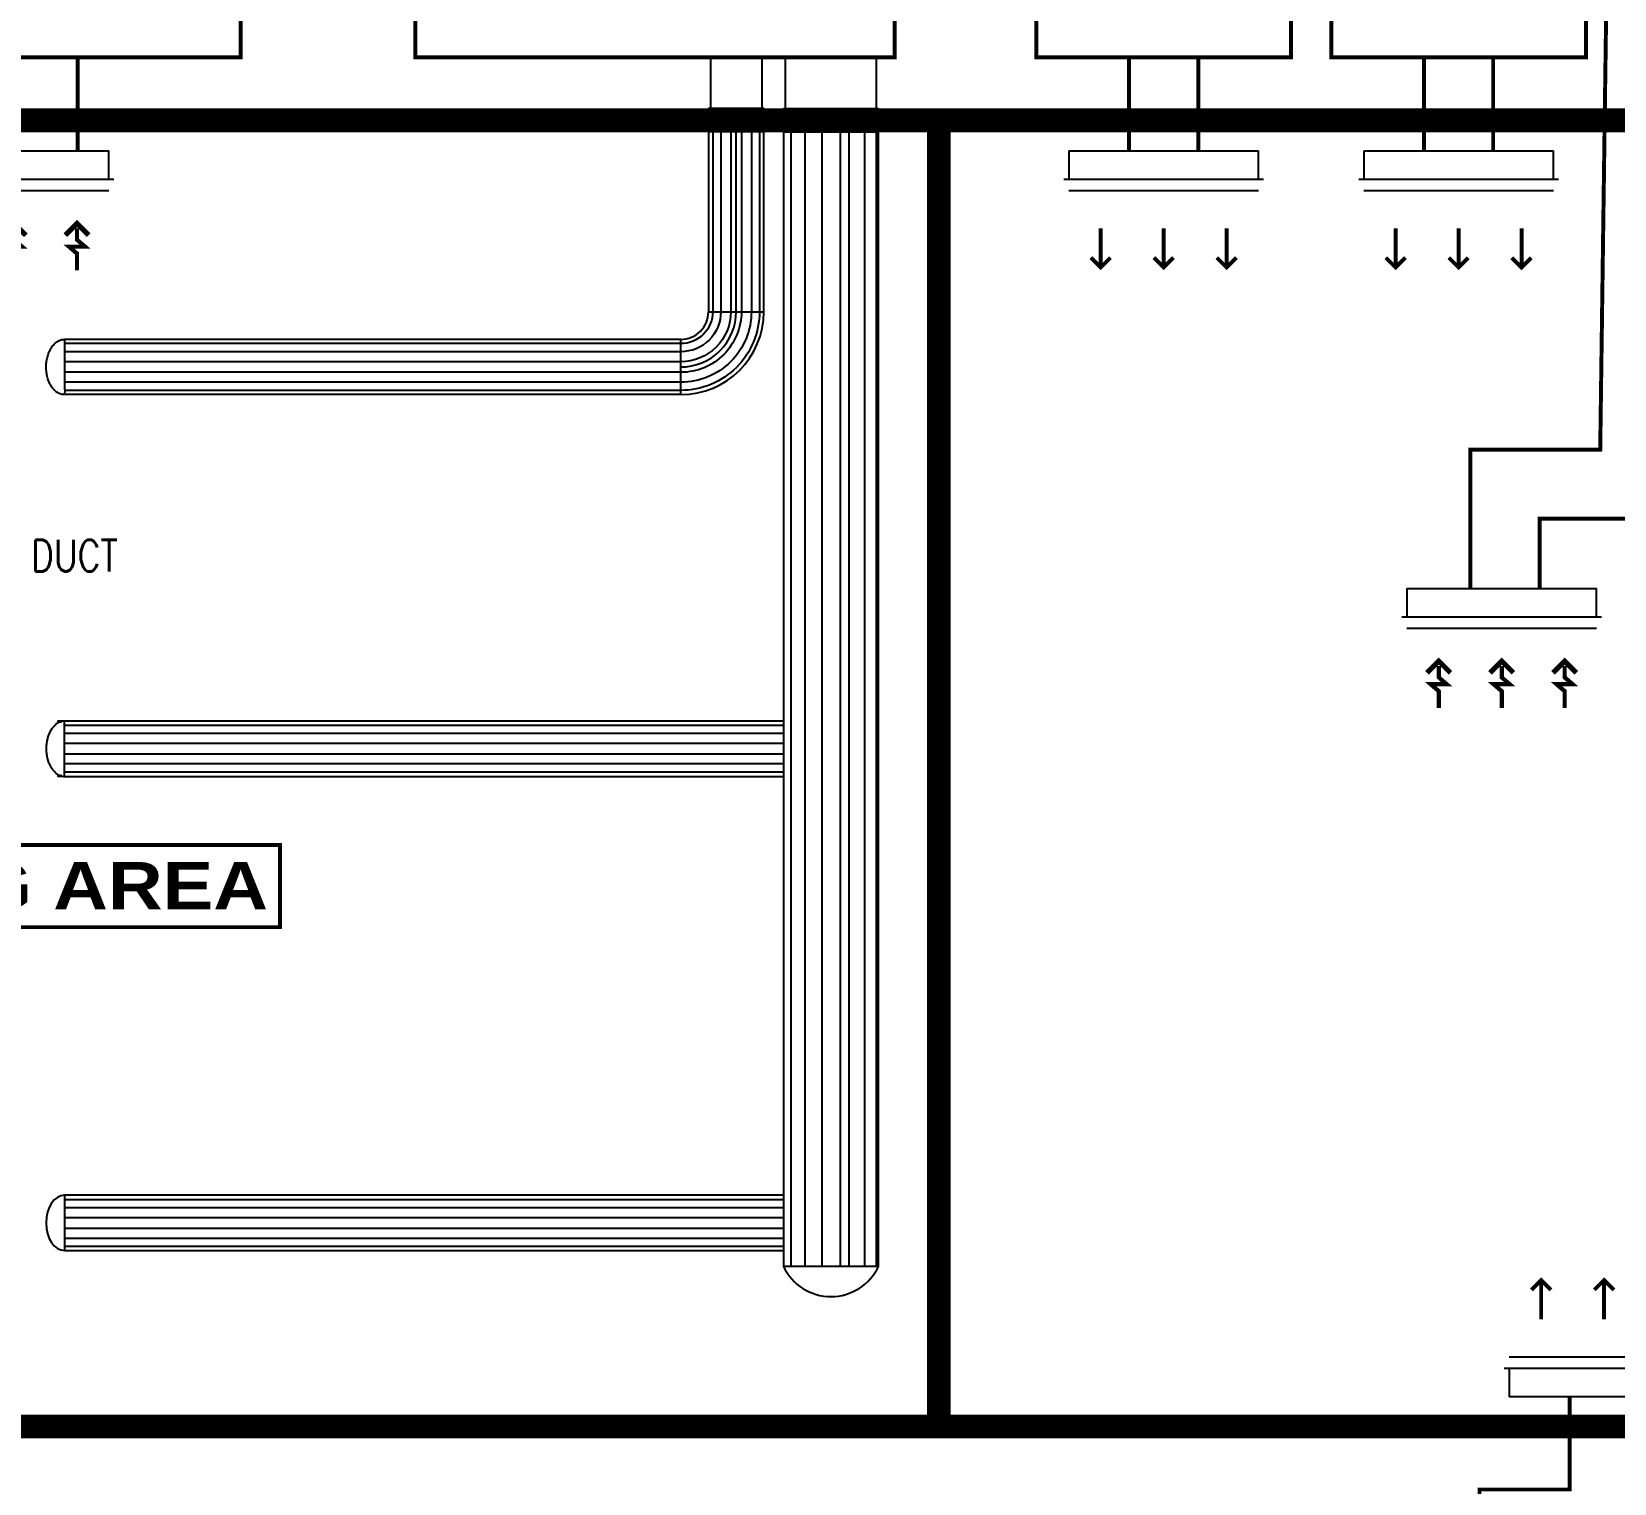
# Model space of a CAD drawing. Extents: x 1264 to 8183, y -10806 to -8316.
# Drawn here: x 1940 to 2741, y -9782 to -9047 of the extents above; entities that cross this region are included whole.
import ezdxf

# ---------------------------------------------------------------- set-up
doc = ezdxf.new("R2010")
doc.units = 0
doc.header["$LTSCALE"] = 200
doc.header["$MEASUREMENT"] = 0
doc.layers.get('0').update_dxf_attribs({"linetype": 'CONTINUOUS'})
for name, color, linetype in [('cwr', 5, 'CONTINUOUS'), ('DUCT TEXT', 3, 'CONTINUOUS'), ('Durkeesox', 170, 'CONTINUOUS'), ('Equipments', 1, 'CONTINUOUS'), ('S.A TEXT', 7, 'CONTINUOUS'), ('Smc_EaDuct', 30, 'CONTINUOUS'), ('Smc_FaDuct', 5, 'CONTINUOUS'), ('Smc_SaDuct', 3, 'CONTINUOUS'), ('TEXT 23233', 181, 'CONTINUOUS')]:
    doc.layers.add(name, color=color, linetype=linetype)
doc.layers.add('Smc_RaDuct', color=122, linetype='CONTINUOUS', lineweight=100)
doc.styles.add('AB', font='ariblk.ttf')
doc.styles.add('SMC_TEXTING', font='simplex.shx', dxfattribs={"width": 0.8})

# ---------------------------------------------------------------- blocks, each defined once
blk = doc.blocks.new('sdaf')
at = {"color": 1}
for p, q in [((-24, 0), (24, 0)), ((24, -7.25), (-24, -7.25)), ((24, -10.12), (-24, -10.12))]:
    blk.add_line(p, q, dxfattribs=at)
for points in [[(-24, 0), (-24, -7.25), (-25.25, -7.25)], [(25.25, -7.25), (24, -7.25), (24, 0)]]:
    blk.add_lwpolyline(points, dxfattribs=at)
at = {"color": 6, "lineweight": -3}
for points, const_width in [([(-15.93, -18.41), (-15.93, -18.41), (-12.96, -21.37), (-15.93, -18.41), (-18.89, -21.37)], 1.29), ([(-15.93, -21.8), (-15.93, -19.62), (-15.93, -19.62)], 1.07), ([(0, -18.41), (0, -18.41), (2.97, -21.37), (0, -18.41), (-2.97, -21.37)], 1.29), ([(0, -21.8), (0, -19.62), (0, -19.62)], 1.07), ([(15.93, -18.41), (15.93, -18.41), (18.89, -21.37), (15.93, -18.41), (12.96, -21.37)], 1.29), ([(15.93, -21.8), (15.93, -19.62), (15.93, -19.62)], 1.07), ([(-15.93, -21.8), (-15.93, -22.53), (-13.9, -24.27), (-17.95, -24.27), (-15.93, -26.02), (-15.93, -30.24)], 1.07), ([(0, -21.8), (0, -22.53), (2.03, -24.27), (-2.03, -24.27), (0, -26.02), (0, -30.24)], 1.07), ([(15.93, -21.8), (15.93, -22.53), (17.95, -24.27), (13.9, -24.27), (15.93, -26.02), (15.93, -30.24)], 1.07)]:
    blk.add_lwpolyline(points, dxfattribs=dict(at, const_width=const_width))
blk = doc.blocks.new('LOWER')
at = {"color": 1}
for p, q in [((-24, 10.12), (24, 10.12)), ((-24, 7.25), (24, 7.25)), ((24, 0), (-24, 0))]:
    blk.add_line(p, q, dxfattribs=at)
at = {"color": 4, "lineweight": -3, "const_width": 1}
for points in [[(-18.4, 27.06), (-15.93, 29.53), (-13.46, 27.06)], [(-15.93, 29.53), (-15.93, 19.62)], [(-2.47, 27.06), (0, 29.53), (2.47, 27.06)], [(0, 29.53), (0, 19.62)], [(13.46, 27.06), (15.93, 29.53), (18.4, 27.06)], [(15.93, 29.53), (15.93, 19.62)]]:
    blk.add_lwpolyline(points, dxfattribs=at)
at = {"color": 1}
for points in [[(-25.25, 7.25), (-24, 7.25), (-24, 0)], [(24, 0), (24, 7.25), (25.25, 7.25)]]:
    blk.add_lwpolyline(points, dxfattribs=at)

msp = doc.modelspace()

# ---------------------------------------------------------------- linework, layer by layer
at = {"layer": 'cwr', "lineweight": -3}
msp.add_lwpolyline([(2717.91, -9737.89, 2, 2, 0), (2717.91, -9784.82, 2, 2, 0), (2672.34, -9784.82, 2, 2, 0), (2672.34, -9819.82, 2, 2, 0), (3071.11, -9819.82, 2, 2, 0), (3071.11, -10260.29, 2, 2, 0), (3170.8, -10260.29, 0, 0, 0)], format="xyseb", dxfattribs=at)
at = {"layer": 'DUCT TEXT', "color": 253, "lineweight": -3, "const_width": 12}
for points in [[(1270.74, -9091.9), (5287.08, -9091.9)], [(2398.72, -9091.9), (2398.72, -9752.95)], [(1271.18, -9752.95), (5287.08, -9752.95)]]:
    msp.add_lwpolyline(points, dxfattribs=at)
at = {"layer": 'Durkeesox', "ltscale": 5}
for p, q in [((2283.11, -9060.03), (2283.11, -9097.81)), ((2309.15, -9060.03), (2309.15, -9097.81)), ((2321.11, -9097.96), (2321.11, -9060.03)), ((2367.15, -9097.96), (2367.15, -9060.03)), ((2310.13, -9097.81), (2282.13, -9097.81)), ((2368.13, -9097.96), (2320.13, -9097.96)), ((1956.28, -9423.92), (1956.28, -9395.92))]:
    msp.add_line(p, q, dxfattribs=at)
at = {"layer": 'Durkeesox', "color": 8, "ltscale": 5}
for p, q in [((2323.84, -9097.96), (2323.84, -9671.89)), ((2330.88, -9097.96), (2330.88, -9671.89)), ((2339.53, -9097.96), (2339.53, -9671.89)), ((2348.73, -9097.96), (2348.73, -9671.89)), ((2353.19, -9097.96), (2353.19, -9671.89)), ((2361.16, -9097.96), (2361.16, -9671.89)), ((2367.07, -9097.96), (2367.07, -9671.89)), ((2320.13, -9398.09), (1956.28, -9398.09)), ((2320.13, -9402.2), (1956.28, -9402.2)), ((2320.13, -9407.24), (1956.28, -9407.24)), ((2320.13, -9412.61), (1956.28, -9412.61)), ((2320.13, -9417.65), (1956.28, -9417.65)), ((2320.13, -9421.76), (1956.28, -9421.76)), ((1956.28, -9638), (2320.13, -9638)), ((1956.28, -9642.11), (2320.13, -9642.11)), ((1956.28, -9647.15), (2320.13, -9647.15)), ((1956.28, -9652.52), (2320.13, -9652.52)), ((1956.28, -9657.56), (2320.13, -9657.56)), ((1956.28, -9661.67), (2320.13, -9661.67))]:
    msp.add_line(p, q, dxfattribs=at)
at = {"layer": 'Durkeesox', "ltscale": 5}
for points in [[(2268.13, -9202.74, 0.414214), (2282.13, -9188.74), (2310.13, -9188.74), (2310.13, -9086), (2282.13, -9086), (2282.13, -9188.74)], [(2368.13, -9671.89), (2320.13, -9671.89, 0.638212), (2368.13, -9671.89), (2368.13, -9086.15), (2320.13, -9086.15), (2320.13, -9671.89)]]:
    msp.add_lwpolyline(points, format="xyb", dxfattribs=at)
at = {"layer": 'Durkeesox', "color": 8, "ltscale": 5}
for points in [[(2293.45, -9097.81), (2293.45, -9188.74, -0.414214), (2268.13, -9214.06), (1956.28, -9214.06)], [(2288.4, -9097.81), (2288.4, -9188.74, -0.414214), (2268.13, -9209.02), (1956.28, -9209.02)], [(2284.29, -9097.81), (2284.29, -9188.74, -0.414214), (2268.13, -9204.91), (1956.28, -9204.91)], [(2298.81, -9097.81), (2298.81, -9188.74, -0.414214), (2268.13, -9219.43), (1956.28, -9219.43)], [(2303.86, -9097.81), (2303.86, -9188.74, -0.414214), (2268.13, -9224.47), (1956.28, -9224.47)], [(2307.97, -9097.81), (2307.97, -9188.74, -0.414214), (2268.13, -9228.58), (1956.28, -9228.58)], [(2268.13, -9216.74, 0.414214), (2296.13, -9188.74), (2296.13, -9098.15)]]:
    msp.add_lwpolyline(points, format="xyb", dxfattribs=at)
at = {"layer": 'Durkeesox', "ltscale": 5}
for points in [[(2268.13, -9230.74), (2268.13, -9202.74), (1956.28, -9202.74)], [(2268.13, -9230.74), (1956.28, -9230.74)], [(2320.13, -9635.89), (1956.28, -9635.89), (1956.28, -9663.89), (2320.13, -9663.89)]]:
    msp.add_lwpolyline(points, dxfattribs=at)
msp.add_arc((2268.13, -9188.74), 42, 270, 0, dxfattribs=at)
msp.add_ellipse((1956.28, -9649.89), major_axis=(0, -14), ratio=0.666667, start_param=3.141593, end_param=6.283185, dxfattribs=at)
for points, weights, knots in [([(1956.28, -9202.74), (1946.95, -9202.74), (1946.95, -9216.74), (1946.95, -9230.74), (1956.28, -9230.74), (1956.28, -9216.74), (1956.28, -9202.74)], [1, 0.707106781187, 1, 0.707106781187, 1, 1, 1], [0, 0, 0, 1.570796, 1.570796, 3.141593, 3.141593, 4.141593, 4.141593, 4.141593]), ([(2320.13, -9395.92), (2138.21, -9395.92), (1956.28, -9395.92), (1946.95, -9395.92), (1946.95, -9409.92), (1946.95, -9423.92), (1956.28, -9423.92), (2138.21, -9423.92), (2320.13, -9423.92)], [1, 1, 1, 0.707106781187, 1, 0.707106781187, 1, 1, 1], [0, 0, 0, 1, 1, 2.570796, 2.570796, 4.141593, 4.141593, 5.141593, 5.141593, 5.141593])]:
    msp.add_rational_spline(points, weights, degree=2, knots=knots, dxfattribs=at)
at = {"layer": 'Smc_EaDuct', "lineweight": -3, "const_width": 2}
for points in [[(2847.51, -8777.8), (2739.99, -8777.8), (2733.44, -9258.52), (2667.77, -9258.52), (2667.77, -9328.77)], [(2702.77, -9328.77), (2702.77, -9293.52), (2780.09, -9293.52), (2780.09, -9328.77)]]:
    msp.add_lwpolyline(points, dxfattribs=at)
at = {"layer": 'Smc_FaDuct', "lineweight": -3, "ltscale": 5, "const_width": 2}
for points in [[(2576.96, -8994.04), (2448.06, -8994.04), (2448.06, -9060.03), (2576.96, -9060.03)], [(2726.22, -8994.04), (2597.31, -8994.04), (2597.31, -9060.03), (2726.22, -9060.03)]]:
    msp.add_lwpolyline(points, close=True, dxfattribs=at)
for points in [[(2495.01, -9107.3), (2495.01, -9060.03)], [(2530.01, -9107.3), (2530.01, -9060.03)], [(2644.26, -9107.3), (2644.26, -9060.03)], [(2679.26, -9107.3), (2679.26, -9060.03)]]:
    msp.add_lwpolyline(points, dxfattribs=at)
at = {"layer": 'Smc_RaDuct', "lineweight": -3, "ltscale": 5, "const_width": 2}
msp.add_lwpolyline([(1814.77, -8994.04), (2045.31, -8994.04), (2045.31, -9060.03), (1814.77, -9060.03)], close=True, dxfattribs=at)
msp.add_lwpolyline([(1962.93, -9060.03), (1962.93, -9107.3)], dxfattribs=at)
at = {"layer": 'Smc_SaDuct', "lineweight": -3, "ltscale": 5, "const_width": 2}
msp.add_lwpolyline([(2133.83, -8994.04), (2376.39, -8994.04), (2376.39, -9060.03), (2133.83, -9060.03)], close=True, dxfattribs=at)
at = {"layer": 'TEXT 23233', "lineweight": -3, "const_width": 2}
msp.add_lwpolyline([(1797.4, -9500.24), (1797.4, -9458.63), (2065.23, -9458.63), (2065.23, -9500.24)], close=True, dxfattribs=at)

# ---------------------------------------------------------------- block references
at = {"layer": 'Equipments', "lineweight": -3, "xscale": 2, "yscale": 2, "zscale": 2}
for name, p in [('sdaf', (1930.7, -9107.3)), ('sdaf', (2683.6, -9328.77)), ('LOWER', (2735.41, -9737.89))]:
    msp.add_blockref(name, p, dxfattribs=at)
at = {"layer": 'Equipments', "lineweight": -3, "xscale": 2, "yscale": 2, "zscale": 2, "rotation": 180}
for p in [(2512.51, -9107.3), (2661.76, -9107.3)]:
    msp.add_blockref('LOWER', p, dxfattribs=at)

# ---------------------------------------------------------------- texts
at = {"layer": 'DUCT TEXT', "color": 253, "lineweight": -3, "insert": (1931.31, -9479.43), "char_height": 24, "width": 495.3374, "attachment_point": 5, "style": 'AB'}
msp.add_mtext('MIXING AREA', dxfattribs=at)
at = {"layer": 'S.A TEXT', "lineweight": -3, "insert": (1871.83, -9312.22), "char_height": 16, "attachment_point": 4, "style": 'SMC_TEXTING'}
msp.add_mtext('FABRIC DUCT ', dxfattribs=at)

doc.saveas('drawing.dxf')
